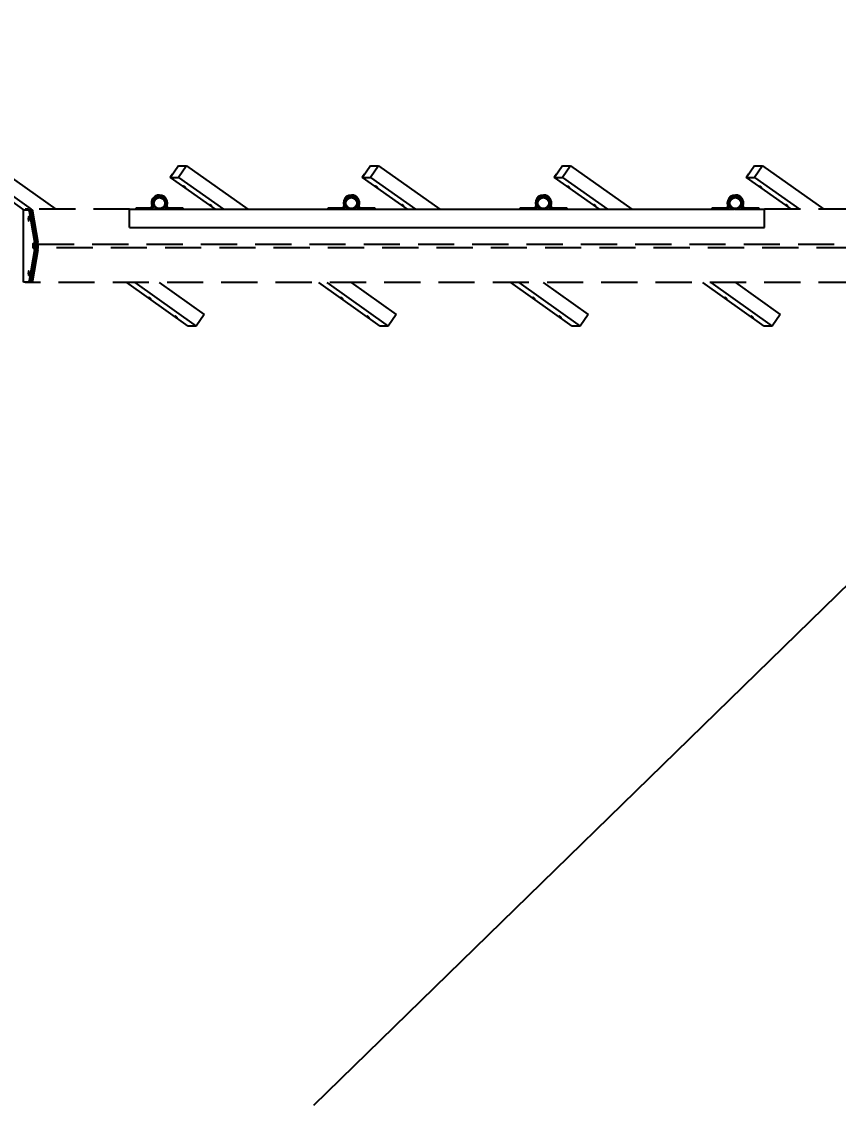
# Model space of a CAD drawing. Header units: millimetres. Extents: x 122 to 2816, y -707 to 556.
# Drawn here: x 626.9 to 655.55, y 145.06 to 183.1 of the extents above; entities that cross this region are included whole.
import ezdxf

# ---------------------------------------------------------------- set-up
doc = ezdxf.new("R2010")
doc.units = ezdxf.units.MM
doc.header["$PDSIZE"] = -1
doc.linetypes.add('HIDDEN', pattern=[1.905, 1.27, -0.635])
doc.layers.add('FORMAT', color=7, linetype='Continuous')
doc.styles.add('SLDTEXTSTYLE7', font='TXT', dxfattribs={"width": 0.75})
doc.dimstyles.new('SLDDIMSTYLE2', dxfattribs={"dimtxt": 1.852083, "dimasz": 1.852083, "dimexe": 0, "dimexo": 0.625, "dimgap": 0.463021, "dimtad": 1, "dimdec": 0, "dimlfac": 110, "dimrnd": 1e-09, "dimzin": 12, "dimtxsty": 'SLDTEXTSTYLE7', "dimblk1": 'NONE', "dimsah": 1, "dimcen": 0, "dimazin": 3, "dimtfac": 1, "dimtdec": 0, "dimtmove": 0, "dimatfit": 3, "dimldrblk": 'NONE', "dimfrac": 2, "dimtzin": 12})

# ---------------------------------------------------------------- blocks, each defined once
blk = doc.blocks.new('*D1092')
at = {"layer": 'Defpoints', "color": 0}
for p in [(698.961, 205.383), (637.153, 145.064)]:
    blk.add_point(p, dxfattribs=at)
at = {"layer": 'FORMAT', "color": 0, "lineweight": -2}
for p, q in [((724.728, 230.53), (700.287, 206.677)), ((731.741, 230.53), (724.728, 230.53)), ((637.153, 145.064), (698.961, 205.383))]:
    blk.add_line(p, q, dxfattribs=at)
at = {"layer": 'FORMAT', "color": 0}
blk.add_solid([(700.071, 206.898), (700.502, 206.456), (698.961, 205.383)], dxfattribs=at)
at = {"layer": 'FORMAT', "color": 0, "insert": (732.204, 231.456), "char_height": 1.8521, "attachment_point": 1, "style": 'SLDTEXTSTYLE7'}
blk.add_mtext('\\A1;∅9500', dxfattribs=at)
blk = doc.blocks.new('_None')

msp = doc.modelspace()

# ---------------------------------------------------------------- linework, layer by layer
at = {"color": 7, "linetype": 'Continuous', "lineweight": 25}
for p, q in [((625.941826, 178.035685), (628.095956, 176.50938)), ((632.401591, 178.035685), (632.118178, 177.626109)), ((632.679747, 178.035685), (632.396334, 177.626109)), ((632.401591, 178.035685), (632.679747, 178.035685)), ((632.679747, 178.035685), (634.833876, 176.50938)), ((639.139511, 178.035685), (638.856099, 177.626109)), ((639.417668, 178.035685), (639.134255, 177.626109)), ((639.139511, 178.035685), (639.417668, 178.035685)), ((639.417668, 178.035685), (641.571797, 176.50938)), ((645.877432, 178.035685), (645.59402, 177.626109)), ((646.155588, 178.035685), (645.872176, 177.626109)), ((645.877432, 178.035685), (646.155588, 178.035685)), ((646.155588, 178.035685), (648.309718, 176.50938)), ((652.615353, 178.035685), (652.331941, 177.626109)), ((652.893509, 178.035685), (652.610097, 177.626109)), ((652.615353, 178.035685), (652.893509, 178.035685)), ((652.893509, 178.035685), (655.047639, 176.50938)), ((626.974574, 176.496459), (625.380258, 177.626109)), ((625.658414, 177.626109), (627.234494, 176.50938)), ((632.188494, 177.748974), (632.1112, 177.637272)), ((632.121066, 177.630282), (632.1112, 177.637272)), ((632.1112, 177.637272), (632.125903, 177.637272)), ((632.118178, 177.626109), (632.396334, 177.626109)), ((633.694259, 176.50938), (632.118178, 177.626109)), ((632.188494, 177.748974), (632.203197, 177.748974)), ((632.396334, 177.626109), (633.972415, 176.50938)), ((638.926415, 177.748974), (638.849121, 177.637272)), ((638.858986, 177.630282), (638.849121, 177.637272)), ((638.849121, 177.637272), (638.863823, 177.637272)), ((638.856099, 177.626109), (639.134255, 177.626109)), ((640.432179, 176.50938), (638.856099, 177.626109)), ((638.926415, 177.748974), (638.941118, 177.748974)), ((639.134255, 177.626109), (640.710335, 176.50938)), ((645.664336, 177.748974), (645.587042, 177.637272)), ((645.596907, 177.630282), (645.587042, 177.637272)), ((645.587042, 177.637272), (645.601744, 177.637272)), ((645.59402, 177.626109), (645.872176, 177.626109)), ((647.1701, 176.50938), (645.59402, 177.626109)), ((645.664336, 177.748974), (645.679038, 177.748974)), ((645.872176, 177.626109), (647.448256, 176.50938)), ((652.402257, 177.748974), (652.324962, 177.637272)), ((652.334828, 177.630282), (652.324962, 177.637272)), ((652.324962, 177.637272), (652.339665, 177.637272)), ((652.331941, 177.626109), (652.610097, 177.626109)), ((653.908021, 176.50938), (652.331941, 177.626109)), ((652.402257, 177.748974), (652.416959, 177.748974)), ((652.610097, 177.626109), (654.186177, 176.50938)), ((626.963578, 173.951004), (626.963578, 176.496459)), ((626.963578, 176.496459), (627.136484, 176.496459)), ((627.136484, 176.496459), (627.190387, 176.496459)), ((627.190387, 176.496459), (627.203845, 176.496459)), ((627.203845, 176.496459), (627.257749, 176.496459)), ((630.684811, 175.873017), (630.684811, 176.50938)), ((630.684811, 176.50938), (631.705834, 176.50938)), ((630.912007, 176.563926), (630.912007, 176.50938)), ((630.912084, 176.563926), (630.912007, 176.563926)), ((630.912084, 176.563926), (631.412084, 176.563926)), ((630.912084, 176.50938), (630.912084, 176.563926)), ((631.754697, 176.50938), (638.442198, 176.50938)), ((632.048448, 176.563926), (632.548448, 176.563926)), ((632.548448, 176.563926), (632.548448, 176.50938)), ((637.648448, 176.563926), (638.148448, 176.563926)), ((637.648448, 176.50938), (637.648448, 176.563926)), ((638.491061, 176.50938), (645.178562, 176.50938)), ((638.784811, 176.563926), (639.284811, 176.563926)), ((639.286291, 176.563926), (639.284811, 176.563926)), ((639.284811, 176.563926), (639.284811, 176.50938)), ((639.286291, 176.50938), (639.286291, 176.563926)), ((639.286369, 176.563926), (639.286291, 176.563926)), ((639.286369, 176.50938), (639.286369, 176.563926)), ((644.384811, 176.563926), (644.884811, 176.563926)), ((644.384811, 176.50938), (644.384811, 176.563926)), ((645.227425, 176.50938), (651.914925, 176.50938)), ((645.521175, 176.563926), (646.021175, 176.563926)), ((646.021175, 176.563926), (646.021175, 176.50938)), ((646.024212, 176.563926), (646.021175, 176.563926)), ((646.024289, 176.563926), (646.024212, 176.563926)), ((646.024212, 176.50938), (646.024212, 176.563926)), ((646.024289, 176.50938), (646.024289, 176.563926)), ((651.121175, 176.563926), (651.621175, 176.563926)), ((651.121175, 176.50938), (651.121175, 176.563926)), ((651.963788, 176.50938), (652.957539, 176.50938)), ((652.257539, 176.563926), (652.757539, 176.563926)), ((652.762133, 176.563926), (652.757539, 176.563926)), ((652.757539, 176.563926), (652.757539, 176.50938)), ((652.762133, 176.50938), (652.762133, 176.563926)), ((652.76221, 176.563926), (652.762133, 176.563926)), ((652.76221, 176.50938), (652.76221, 176.563926)), ((652.957539, 175.873017), (652.957539, 176.50938)), ((627.155096, 176.449758), (627.34045, 175.358849)), ((627.208999, 176.449758), (627.155096, 176.449758)), ((627.208999, 176.449758), (627.394353, 175.358849)), ((627.222458, 176.449758), (627.407812, 175.358849)), ((627.276361, 176.449758), (627.222458, 176.449758)), ((627.276361, 176.449758), (627.461715, 175.358849)), ((630.684811, 175.873017), (652.957539, 175.873017)), ((627.34045, 175.358849), (627.394353, 175.358849)), ((627.407812, 175.358849), (627.461715, 175.358849)), ((627.34045, 175.088614), (627.155096, 173.997705)), ((627.394353, 175.088614), (627.208999, 173.997705)), ((627.407812, 175.088614), (627.222458, 173.997705)), ((627.461715, 175.088614), (627.276361, 173.997705)), ((627.394353, 175.088614), (627.34045, 175.088614)), ((627.461715, 175.088614), (627.407812, 175.088614)), ((627.136484, 173.951004), (626.963578, 173.951004)), ((627.190387, 173.951004), (627.136484, 173.951004)), ((627.155096, 173.997705), (627.208999, 173.997705)), ((627.203845, 173.951004), (627.190387, 173.951004)), ((627.257749, 173.951004), (627.203845, 173.951004)), ((627.222458, 173.997705), (627.276361, 173.997705)), ((632.739433, 172.411778), (630.585303, 173.938083)), ((630.863459, 173.938083), (633.017589, 172.411778)), ((631.724921, 173.938083), (633.301001, 172.821354)), ((639.477354, 172.411778), (637.323224, 173.938083)), ((637.60138, 173.938083), (639.75551, 172.411778)), ((638.462842, 173.938083), (640.038922, 172.821354)), ((646.215275, 172.411778), (644.061145, 173.938083)), ((644.339301, 173.938083), (646.493431, 172.411778)), ((645.200763, 173.938083), (646.776843, 172.821354)), ((652.953195, 172.411778), (650.799066, 173.938083)), ((651.077222, 173.938083), (653.231352, 172.411778)), ((651.938684, 173.938083), (653.514764, 172.821354)), ((633.301001, 172.821354), (633.017589, 172.411778)), ((640.038922, 172.821354), (639.75551, 172.411778)), ((646.776843, 172.821354), (646.493431, 172.411778)), ((653.514764, 172.821354), (653.231352, 172.411778)), ((633.017589, 172.411778), (632.739433, 172.411778)), ((639.75551, 172.411778), (639.477354, 172.411778)), ((646.493431, 172.411778), (646.215275, 172.411778)), ((653.231352, 172.411778), (652.953195, 172.411778))]:
    msp.add_line(p, q, dxfattribs=at)
at = {"color": 7, "linetype": 'HIDDEN', "lineweight": 25}
for p, q in [((627.021405, 176.496459), (627.023382, 176.50938)), ((627.023382, 176.50938), (627.025359, 176.496459)), ((627.121631, 176.50938), (627.023382, 176.50938)), ((627.121631, 176.50938), (627.119557, 176.496459)), ((630.684811, 176.50938), (627.121631, 176.50938)), ((627.123704, 176.496459), (627.121631, 176.50938)), ((656.126386, 176.50938), (652.957539, 176.50938)), ((627.023382, 173.938083), (627.021405, 173.951004)), ((627.025359, 173.951004), (627.023382, 173.938083)), ((627.121631, 173.938083), (627.023382, 173.938083)), ((627.119557, 173.951004), (627.121631, 173.938083)), ((627.121631, 173.938083), (627.123704, 173.951004)), ((656.126386, 173.938083), (627.121631, 173.938083))]:
    msp.add_line(p, q, dxfattribs=at)
at = {"color": 8, "linetype": 'HIDDEN', "lineweight": 25}
for p, q in [((627.469122, 175.288014), (656.057489, 175.288014)), ((656.057489, 175.159449), (627.469122, 175.159449))]:
    msp.add_line(p, q, dxfattribs=at)
at = {"color": 7, "linetype": 'Continuous', "lineweight": 25, "flags": 128}
for points in [[(632.646013, 177.276749), (632.646434, 177.2777), (632.644139, 177.280474), (632.639313, 177.284848), (632.632346, 177.290466), (632.623804, 177.296874), (632.614378, 177.303553), (632.604832, 177.309961), (632.59594, 177.31558), (632.588421, 177.319953), (632.582885, 177.322728), (632.57978, 177.323678), (632.579358, 177.322728), (632.581654, 177.319953), (632.58648, 177.31558), (632.593446, 177.309961), (632.601989, 177.303553), (632.611415, 177.296874), (632.62096, 177.290466), (632.629853, 177.284848), (632.637372, 177.280474), (632.642908, 177.2777), (632.646013, 177.276749)], [(639.383933, 177.276749), (639.384355, 177.2777), (639.38206, 177.280474), (639.377234, 177.284848), (639.370267, 177.290466), (639.361725, 177.296874), (639.352299, 177.303553), (639.342753, 177.309961), (639.33386, 177.31558), (639.326342, 177.319953), (639.320806, 177.322728), (639.317701, 177.323678), (639.317279, 177.322728), (639.319574, 177.319953), (639.324401, 177.31558), (639.331367, 177.309961), (639.339909, 177.303553), (639.349335, 177.296874), (639.358881, 177.290466), (639.367774, 177.284848), (639.375293, 177.280474), (639.380829, 177.2777), (639.383933, 177.276749)], [(646.121854, 177.276749), (646.122276, 177.2777), (646.119981, 177.280474), (646.115154, 177.284848), (646.108188, 177.290466), (646.099646, 177.296874), (646.09022, 177.303553), (646.080674, 177.309961), (646.071781, 177.31558), (646.064262, 177.319953), (646.058726, 177.322728), (646.055622, 177.323678), (646.0552, 177.322728), (646.057495, 177.319953), (646.062322, 177.31558), (646.069288, 177.309961), (646.07783, 177.303553), (646.087256, 177.296874), (646.096802, 177.290466), (646.105695, 177.284848), (646.113214, 177.280474), (646.11875, 177.2777), (646.121854, 177.276749)], [(652.859775, 177.276749), (652.860197, 177.2777), (652.857902, 177.280474), (652.853075, 177.284848), (652.846109, 177.290466), (652.837566, 177.296874), (652.828141, 177.303553), (652.818595, 177.309961), (652.809702, 177.31558), (652.802183, 177.319953), (652.796647, 177.322728), (652.793542, 177.323678), (652.793121, 177.322728), (652.795416, 177.319953), (652.800242, 177.31558), (652.807209, 177.309961), (652.815751, 177.303553), (652.825177, 177.296874), (652.834723, 177.290466), (652.843615, 177.284848), (652.851134, 177.280474), (652.85667, 177.2777), (652.859775, 177.276749)], [(627.155096, 176.449758), (627.153126, 176.460323), (627.151017, 176.469666), (627.148786, 176.477709), (627.146452, 176.484383), (627.144034, 176.489633), (627.141553, 176.493414), (627.139029, 176.495696), (627.136484, 176.496459)], [(627.190387, 176.496459), (627.192932, 176.495696), (627.195456, 176.493414), (627.197937, 176.489633), (627.200355, 176.484383), (627.202689, 176.477709), (627.20492, 176.469666), (627.20703, 176.460323), (627.208999, 176.449758)], [(627.222458, 176.449758), (627.220488, 176.460323), (627.218379, 176.469666), (627.216148, 176.477709), (627.213813, 176.484383), (627.211396, 176.489633), (627.208914, 176.493414), (627.20639, 176.495696), (627.203845, 176.496459)], [(627.257749, 176.496459), (627.260294, 176.495696), (627.262818, 176.493414), (627.265299, 176.489633), (627.267717, 176.484383), (627.270051, 176.477709), (627.272282, 176.469666), (627.274391, 176.460323), (627.276361, 176.449758)], [(633.56591, 176.624958), (633.566331, 176.625908), (633.564036, 176.628683), (633.55921, 176.633056), (633.552243, 176.638675), (633.543701, 176.645083), (633.534275, 176.651762), (633.524729, 176.65817), (633.515837, 176.663788), (633.508318, 176.668162), (633.502782, 176.670936), (633.499677, 176.671887), (633.499255, 176.670936), (633.501551, 176.668162), (633.506377, 176.663788), (633.513343, 176.65817), (633.521886, 176.651762), (633.531311, 176.645083), (633.540857, 176.638675), (633.54975, 176.633056), (633.557269, 176.628683), (633.562805, 176.625908), (633.56591, 176.624958)], [(640.30383, 176.624958), (640.304252, 176.625908), (640.301957, 176.628683), (640.297131, 176.633056), (640.290164, 176.638675), (640.281622, 176.645083), (640.272196, 176.651762), (640.26265, 176.65817), (640.253757, 176.663788), (640.246239, 176.668162), (640.240702, 176.670936), (640.237598, 176.671887), (640.237176, 176.670936), (640.239471, 176.668162), (640.244298, 176.663788), (640.251264, 176.65817), (640.259806, 176.651762), (640.269232, 176.645083), (640.278778, 176.638675), (640.287671, 176.633056), (640.29519, 176.628683), (640.300726, 176.625908), (640.30383, 176.624958)], [(647.041751, 176.624958), (647.042173, 176.625908), (647.039878, 176.628683), (647.035051, 176.633056), (647.028085, 176.638675), (647.019543, 176.645083), (647.010117, 176.651762), (647.000571, 176.65817), (646.991678, 176.663788), (646.984159, 176.668162), (646.978623, 176.670936), (646.975519, 176.671887), (646.975097, 176.670936), (646.977392, 176.668162), (646.982218, 176.663788), (646.989185, 176.65817), (646.997727, 176.651762), (647.007153, 176.645083), (647.016699, 176.638675), (647.025592, 176.633056), (647.03311, 176.628683), (647.038647, 176.625908), (647.041751, 176.624958)], [(653.779672, 176.624958), (653.780094, 176.625908), (653.777798, 176.628683), (653.772972, 176.633056), (653.766006, 176.638675), (653.757463, 176.645083), (653.748038, 176.651762), (653.738492, 176.65817), (653.729599, 176.663788), (653.72208, 176.668162), (653.716544, 176.670936), (653.713439, 176.671887), (653.713018, 176.670936), (653.715313, 176.668162), (653.720139, 176.663788), (653.727106, 176.65817), (653.735648, 176.651762), (653.745074, 176.645083), (653.75462, 176.638675), (653.763512, 176.633056), (653.771031, 176.628683), (653.776567, 176.625908), (653.779672, 176.624958)], [(627.140207, 176.10555), (627.142599, 176.10725), (627.144879, 176.112272), (627.14694, 176.120379), (627.148687, 176.131195), (627.150037, 176.144211), (627.150928, 176.158821), (627.151317, 176.17434), (627.151187, 176.190043), (627.150543, 176.205196), (627.149416, 176.219091), (627.147859, 176.231077), (627.145943, 176.240594), (627.14376, 176.247197), (627.14141, 176.250578), (627.139004, 176.250578), (627.136654, 176.247197), (627.134471, 176.240594), (627.132556, 176.231077), (627.130998, 176.219091), (627.129871, 176.205196), (627.129227, 176.190043), (627.129097, 176.17434), (627.129486, 176.158821), (627.130377, 176.144211), (627.131727, 176.131195), (627.133474, 176.120379), (627.135535, 176.112272), (627.137815, 176.10725), (627.140207, 176.10555)], [(627.293193, 175.151004), (627.295585, 175.152705), (627.297865, 175.157726), (627.299926, 175.165834), (627.301673, 175.176649), (627.303023, 175.189666), (627.303914, 175.204275), (627.304303, 175.219794), (627.304173, 175.235498), (627.303529, 175.250651), (627.302402, 175.264545), (627.300844, 175.276531), (627.298929, 175.286049), (627.296745, 175.292652), (627.294396, 175.296033), (627.29199, 175.296033), (627.28964, 175.292652), (627.287457, 175.286049), (627.285541, 175.276531), (627.283984, 175.264545), (627.282857, 175.250651), (627.282213, 175.235498), (627.282083, 175.219794), (627.282472, 175.204275), (627.283363, 175.189666), (627.284713, 175.176649), (627.28646, 175.165834), (627.288521, 175.157726), (627.290801, 175.152705), (627.293193, 175.151004)], [(627.140207, 174.196459), (627.142599, 174.198159), (627.144879, 174.203181), (627.14694, 174.211289), (627.148687, 174.222104), (627.150037, 174.23512), (627.150928, 174.24973), (627.151317, 174.265249), (627.151187, 174.280952), (627.150543, 174.296105), (627.149416, 174.31), (627.147859, 174.321986), (627.145943, 174.331503), (627.14376, 174.338106), (627.14141, 174.341487), (627.139004, 174.341487), (627.136654, 174.338106), (627.134471, 174.331503), (627.132556, 174.321986), (627.130998, 174.31), (627.129871, 174.296105), (627.129227, 174.280952), (627.129097, 174.265249), (627.129486, 174.24973), (627.130377, 174.23512), (627.131727, 174.222104), (627.133474, 174.211289), (627.135535, 174.203181), (627.137815, 174.198159), (627.140207, 174.196459)], [(627.136484, 173.951004), (627.139029, 173.951767), (627.141553, 173.954049), (627.144034, 173.957831), (627.146452, 173.963081), (627.148786, 173.969755), (627.151017, 173.977797), (627.153126, 173.98714), (627.155096, 173.997705)], [(627.208999, 173.997705), (627.20703, 173.98714), (627.20492, 173.977797), (627.202689, 173.969755), (627.200355, 173.963081), (627.197937, 173.957831), (627.195456, 173.954049), (627.192932, 173.951767), (627.190387, 173.951004)], [(627.203845, 173.951004), (627.20639, 173.951767), (627.208914, 173.954049), (627.211396, 173.957831), (627.213813, 173.963081), (627.216148, 173.969755), (627.218379, 173.977797), (627.220488, 173.98714), (627.222458, 173.997705)], [(627.276361, 173.997705), (627.274391, 173.98714), (627.272282, 173.977797), (627.270051, 173.969755), (627.267717, 173.963081), (627.265299, 173.957831), (627.262818, 173.954049), (627.260294, 173.951767), (627.257749, 173.951004)], [(631.427473, 173.366001), (631.427895, 173.366951), (631.4256, 173.369726), (631.420774, 173.374099), (631.413807, 173.379718), (631.405265, 173.386126), (631.395839, 173.392805), (631.386293, 173.399213), (631.377401, 173.404831), (631.369882, 173.409205), (631.364346, 173.411979), (631.361241, 173.41293), (631.360819, 173.411979), (631.363114, 173.409205), (631.367941, 173.404831), (631.374907, 173.399213), (631.383449, 173.392805), (631.392875, 173.386126), (631.402421, 173.379718), (631.411314, 173.374099), (631.418833, 173.369726), (631.424369, 173.366951), (631.427473, 173.366001)], [(638.165394, 173.366001), (638.165816, 173.366951), (638.163521, 173.369726), (638.158694, 173.374099), (638.151728, 173.379718), (638.143186, 173.386126), (638.13376, 173.392805), (638.124214, 173.399213), (638.115321, 173.404831), (638.107802, 173.409205), (638.102266, 173.411979), (638.099162, 173.41293), (638.09874, 173.411979), (638.101035, 173.409205), (638.105862, 173.404831), (638.112828, 173.399213), (638.12137, 173.392805), (638.130796, 173.386126), (638.140342, 173.379718), (638.149235, 173.374099), (638.156754, 173.369726), (638.16229, 173.366951), (638.165394, 173.366001)], [(644.903315, 173.366001), (644.903737, 173.366951), (644.901442, 173.369726), (644.896615, 173.374099), (644.889649, 173.379718), (644.881107, 173.386126), (644.871681, 173.392805), (644.862135, 173.399213), (644.853242, 173.404831), (644.845723, 173.409205), (644.840187, 173.411979), (644.837082, 173.41293), (644.836661, 173.411979), (644.838956, 173.409205), (644.843782, 173.404831), (644.850749, 173.399213), (644.859291, 173.392805), (644.868717, 173.386126), (644.878263, 173.379718), (644.887155, 173.374099), (644.894674, 173.369726), (644.90021, 173.366951), (644.903315, 173.366001)], [(651.641236, 173.366001), (651.641658, 173.366951), (651.639362, 173.369726), (651.634536, 173.374099), (651.627569, 173.379718), (651.619027, 173.386126), (651.609601, 173.392805), (651.600055, 173.399213), (651.591163, 173.404831), (651.583644, 173.409205), (651.578108, 173.411979), (651.575003, 173.41293), (651.574581, 173.411979), (651.576877, 173.409205), (651.581703, 173.404831), (651.58867, 173.399213), (651.597212, 173.392805), (651.606638, 173.386126), (651.616184, 173.379718), (651.625076, 173.374099), (651.632595, 173.369726), (651.638131, 173.366951), (651.641236, 173.366001)], [(632.34737, 172.714209), (632.347792, 172.71516), (632.345497, 172.717934), (632.340671, 172.722308), (632.333704, 172.727926), (632.325162, 172.734334), (632.315736, 172.741013), (632.30619, 172.747421), (632.297297, 172.75304), (632.289779, 172.757413), (632.284243, 172.760188), (632.281138, 172.761138), (632.280716, 172.760188), (632.283011, 172.757413), (632.287838, 172.75304), (632.294804, 172.747421), (632.303346, 172.741013), (632.312772, 172.734334), (632.322318, 172.727926), (632.331211, 172.722308), (632.33873, 172.717934), (632.344266, 172.71516), (632.34737, 172.714209)], [(639.085291, 172.714209), (639.085713, 172.71516), (639.083418, 172.717934), (639.078591, 172.722308), (639.071625, 172.727926), (639.063083, 172.734334), (639.053657, 172.741013), (639.044111, 172.747421), (639.035218, 172.75304), (639.027699, 172.757413), (639.022163, 172.760188), (639.019059, 172.761138), (639.018637, 172.760188), (639.020932, 172.757413), (639.025758, 172.75304), (639.032725, 172.747421), (639.041267, 172.741013), (639.050693, 172.734334), (639.060239, 172.727926), (639.069132, 172.722308), (639.076651, 172.717934), (639.082187, 172.71516), (639.085291, 172.714209)], [(645.823212, 172.714209), (645.823634, 172.71516), (645.821339, 172.717934), (645.816512, 172.722308), (645.809546, 172.727926), (645.801003, 172.734334), (645.791578, 172.741013), (645.782032, 172.747421), (645.773139, 172.75304), (645.76562, 172.757413), (645.760084, 172.760188), (645.756979, 172.761138), (645.756558, 172.760188), (645.758853, 172.757413), (645.763679, 172.75304), (645.770646, 172.747421), (645.779188, 172.741013), (645.788614, 172.734334), (645.79816, 172.727926), (645.807052, 172.722308), (645.814571, 172.717934), (645.820107, 172.71516), (645.823212, 172.714209)], [(652.561133, 172.714209), (652.561555, 172.71516), (652.559259, 172.717934), (652.554433, 172.722308), (652.547466, 172.727926), (652.538924, 172.734334), (652.529498, 172.741013), (652.519952, 172.747421), (652.51106, 172.75304), (652.503541, 172.757413), (652.498005, 172.760188), (652.4949, 172.761138), (652.494478, 172.760188), (652.496774, 172.757413), (652.5016, 172.75304), (652.508567, 172.747421), (652.517109, 172.741013), (652.526535, 172.734334), (652.536081, 172.727926), (652.544973, 172.722308), (652.552492, 172.717934), (652.558028, 172.71516), (652.561133, 172.714209)]]:
    msp.add_lwpolyline(points, dxfattribs=at)
at = {"color": 7, "linetype": 'Continuous', "lineweight": 25}
for centre, radius in [((631.730266, 176.727562), 0.219545), ((631.730266, 176.727562), 0.194364), ((638.46663, 176.727562), 0.219545), ((638.46663, 176.727562), 0.194364), ((645.202993, 176.727562), 0.219545), ((645.202993, 176.727562), 0.194364), ((651.939357, 176.727562), 0.219545), ((651.939357, 176.727562), 0.194364)]:
    msp.add_circle(centre, radius, dxfattribs=at)
for centre, radius, start, end in [((631.730189, 176.727562), 0.281818, 89.9874524, 198.9246444), ((631.730266, 176.727562), 0.281818, 341.0753556, 198.9246444), ((631.730266, 176.727562), 0.227273, 341.0753556, 198.9246444), ((631.730189, 176.727562), 0.227273, 341.0753556, 89.9907256), ((638.46663, 176.727562), 0.281818, 341.0753556, 198.9246444), ((638.46663, 176.727562), 0.227273, 341.0753556, 198.9246444), ((638.468109, 176.727562), 0.227273, 90.1864862, 198.9246444), ((638.468187, 176.727562), 0.227273, 90.1962257, 198.9246444), ((638.468109, 176.727562), 0.281818, 341.0753556, 90.1503873), ((638.468187, 176.727562), 0.281818, 341.0753556, 90.1583147), ((645.202993, 176.727562), 0.281818, 341.0753556, 198.9246444), ((645.202993, 176.727562), 0.227273, 341.0753556, 198.9246444), ((645.20603, 176.727562), 0.227273, 89.9875414, 198.9246444), ((645.206108, 176.727562), 0.227273, 90.0070628, 198.9246444), ((645.20603, 176.727562), 0.281818, 341.0753556, 90.3087132), ((645.206108, 176.727562), 0.281818, 341.0753556, 89.9930086), ((651.939357, 176.727562), 0.281818, 341.0753556, 198.9246444), ((651.939357, 176.727562), 0.227273, 341.0753556, 198.9246444), ((651.943951, 176.727562), 0.227273, 90.5790873, 198.9246444), ((651.944028, 176.727562), 0.227273, 90.5888475, 198.9246444), ((651.943951, 176.727562), 0.281818, 341.0753556, 90.4670041), ((651.944028, 176.727562), 0.281818, 341.0753556, 90.0088607), ((631.412007, 176.618471), 0.054545, 270, 18.9246444), ((631.412084, 176.618471), 0.109091, 270, 18.9246444), ((631.412084, 176.618471), 0.054545, 270, 18.9246444), ((632.04837, 176.618471), 0.109091, 161.0753556, 270), ((632.048448, 176.618471), 0.109091, 161.0753556, 270), ((632.048448, 176.618471), 0.054545, 161.0753556, 270), ((638.148448, 176.618471), 0.109091, 270, 18.9246444), ((638.148448, 176.618471), 0.054545, 270, 18.9246444), ((638.149927, 176.618471), 0.109091, 270, 18.9246444), ((638.150005, 176.618471), 0.109091, 270, 18.9246444), ((638.784811, 176.618471), 0.109091, 161.0753556, 270), ((638.784811, 176.618471), 0.054545, 161.0753556, 270), ((638.786291, 176.618471), 0.054545, 161.0753556, 270), ((638.786369, 176.618471), 0.054545, 161.0753556, 270), ((644.884811, 176.618471), 0.109091, 270, 18.9246444), ((644.884811, 176.618471), 0.054545, 270, 18.9246444), ((644.887848, 176.618471), 0.109091, 270, 18.9246444), ((644.887926, 176.618471), 0.109091, 270, 18.9246444), ((645.521175, 176.618471), 0.109091, 161.0753556, 270), ((645.521175, 176.618471), 0.054545, 161.0753556, 270), ((645.524212, 176.618471), 0.054545, 161.0753556, 270), ((645.524289, 176.618471), 0.054545, 161.0753556, 270), ((651.621175, 176.618471), 0.109091, 270, 18.9246444), ((651.621175, 176.618471), 0.054545, 270, 18.9246444), ((651.625769, 176.618471), 0.109091, 270, 18.9246444), ((651.625846, 176.618471), 0.109091, 270, 18.9246444), ((652.257539, 176.618471), 0.109091, 161.0753556, 270), ((652.257539, 176.618471), 0.054545, 161.0753556, 270), ((652.262133, 176.618471), 0.054545, 161.0753556, 270), ((652.26221, 176.618471), 0.054545, 161.0753556, 270), ((626.386648, 175.223732), 0.963324, 351.937027, 8.062973), ((626.440552, 175.223732), 0.963324, 351.9370269, 8.0629731), ((626.45401, 175.223732), 0.963324, 351.9370269, 8.0629731), ((626.507914, 175.223732), 0.963324, 351.9370269, 8.0629731)]:
    msp.add_arc(centre, radius, start, end, dxfattribs=at)

# ---------------------------------------------------------------- dimensions: what is measured, and where the dimension line sits
at = {"layer": 'FORMAT'}
dim = msp.add_diameter_dim_2p(p1=(637.15323, 145.064042), p2=(698.961403, 205.383421), dimstyle='SLDDIMSTYLE2', dxfattribs=at)
dim.commit()
dim.dimension.update_dxf_attribs({"geometry": '*D1092', "text_midpoint": (735.213161, 230.529746), "dimtype": 163})

doc.saveas('drawing.dxf')
